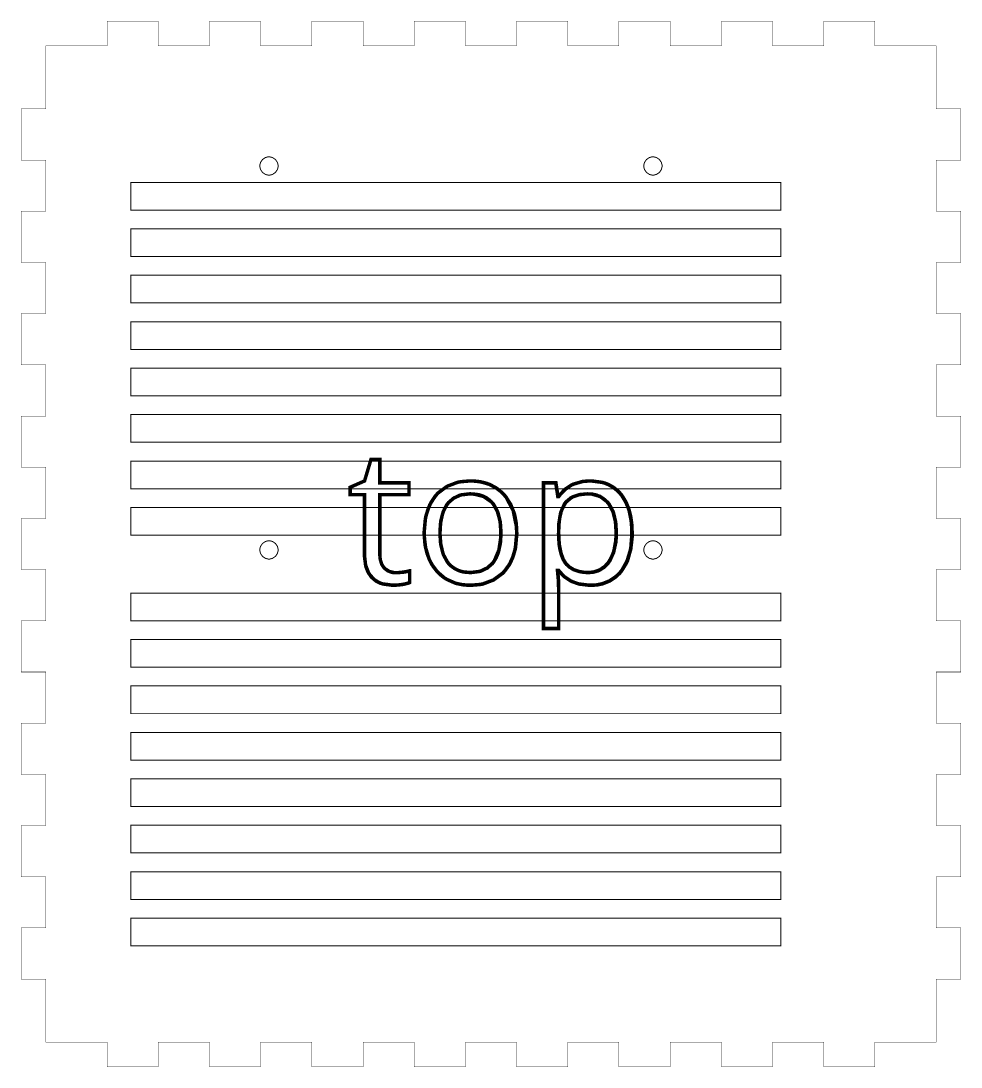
# Model space of a CAD drawing. Extents: x 0 to 31.7, y 0 to 22.6.
# Drawn here: x 21.61 to 31.73, y 0 to 11.26 of the extents above; entities that cross this region are included whole.
import ezdxf

# ---------------------------------------------------------------- set-up
doc = ezdxf.new("R2010")
doc.units = 0
doc.layers.get('0').update_dxf_attribs({"linetype": 'CONTINUOUS'})

msp = doc.modelspace()

# ---------------------------------------------------------------- linework, layer by layer
at = {"color": 1, "const_width": 0.00394}
msp.add_lwpolyline([(21.8819, 10.9932), (21.8819, 10.3161), (21.6142, 10.3161), (21.6142, 9.76486), (21.8819, 9.76486), (21.8819, 9.21371), (21.6142, 9.21371), (21.6142, 8.66249), (21.8819, 8.66249), (21.8819, 8.11133), (21.6142, 8.11133), (21.6142, 7.56017), (21.8819, 7.56017), (21.8819, 7.00896), (21.6142, 7.00896), (21.6142, 6.45779), (21.8819, 6.45779), (21.8819, 5.90663), (21.6142, 5.90663), (21.6142, 5.35542), (21.8819, 5.35542), (21.8819, 4.80425), (21.6142, 4.80425), (21.6142, 4.25304), (21.8819, 4.25304), (21.8819, 3.70188), (21.6142, 3.70188), (21.6142, 3.15072), (21.8819, 3.15072), (21.8819, 2.5995), (21.6142, 2.5995), (21.6142, 2.04833), (21.8819, 2.04833), (21.8819, 1.49718), (21.6142, 1.49718), (21.6142, 0.94596), (21.8819, 0.94596), (21.8819, 0.26883), (22.5394, 0.26883), (22.5394, 0.00109), (23.0906, 0.00109), (23.0906, 0.26883), (23.6417, 0.26883), (23.6417, 0.00109), (24.1929, 0.00109), (24.1929, 0.26883), (24.744, 0.26883), (24.744, 0.00109), (25.2953, 0.00109), (25.2953, 0.26883), (25.8465, 0.26883), (25.8465, 0.00109), (26.3976, 0.00109), (26.3976, 0.26883), (26.9489, 0.26883), (26.9489, 0.00109), (27.5, 0.00109), (27.5, 0.26883), (28.0511, 0.26883), (28.0511, 0.00109), (28.6024, 0.00109), (28.6024, 0.26883), (29.1535, 0.26883), (29.1535, 0.00109), (29.7047, 0.00109), (29.7047, 0.26883), (30.256, 0.26883), (30.256, 0.00109), (30.8071, 0.00109), (30.8071, 0.26883), (31.4646, 0.26883), (31.4646, 0.94596), (31.7322, 0.94596), (31.7322, 1.49718), (31.4646, 1.49718), (31.4646, 2.04833), (31.7322, 2.04833), (31.7322, 2.5995), (31.4646, 2.5995), (31.4646, 3.15072), (31.7322, 3.15072), (31.7322, 3.70188), (31.4646, 3.70188), (31.4646, 4.25304), (31.7322, 4.25304), (31.7322, 4.80425), (31.4646, 4.80425), (31.4646, 5.35542), (31.7322, 5.35542), (31.7322, 5.90663), (31.4646, 5.90663), (31.4646, 6.45779), (31.7322, 6.45779), (31.7322, 7.00896), (31.4646, 7.00896), (31.4646, 7.56017), (31.7322, 7.56017), (31.7322, 8.11133), (31.4646, 8.11133), (31.4646, 8.66249), (31.7322, 8.66249), (31.7322, 9.21371), (31.4646, 9.21371), (31.4646, 9.76486), (31.7322, 9.76486), (31.7322, 10.3161), (31.4646, 10.3161), (31.4646, 10.9932), (30.8071, 10.9932), (30.8071, 11.261), (30.256, 11.261), (30.256, 10.9932), (29.7047, 10.9932), (29.7047, 11.261), (29.1535, 11.261), (29.1535, 10.9932), (28.6024, 10.9932), (28.6024, 11.261), (28.0511, 11.261), (28.0511, 10.9932), (27.5, 10.9932), (27.5, 11.261), (26.9489, 11.261), (26.9489, 10.9932), (26.3976, 10.9932), (26.3976, 11.261), (25.8465, 11.261), (25.8465, 10.9932), (25.2953, 10.9932), (25.2953, 11.261), (24.744, 11.261), (24.744, 10.9932), (24.1929, 10.9932), (24.1929, 11.261), (23.6417, 11.261), (23.6417, 10.9932), (23.0906, 10.9932), (23.0906, 11.261), (22.5394, 11.261), (22.5394, 10.9932), (21.8819, 10.9932)], close=True, dxfattribs=at)
at = {"color": 0, "const_width": 0.01042}
for points in [[(24.3812, 9.70122), (24.3812, 9.69168), (24.3735, 9.66292), (24.3525, 9.63162), (24.3211, 9.61051), (24.2924, 9.60275), (24.2829, 9.60275), (24.2733, 9.60275), (24.2446, 9.61051), (24.2132, 9.63162), (24.1921, 9.66292), (24.1844, 9.69168), (24.1844, 9.70122), (24.1844, 9.71083), (24.1921, 9.73958), (24.2132, 9.77083), (24.2446, 9.79194), (24.2733, 9.79964), (24.2829, 9.79964), (24.2924, 9.79964), (24.3211, 9.79194), (24.3525, 9.77083), (24.3735, 9.73958), (24.3812, 9.71083), (24.3812, 9.70122)], [(28.5151, 9.70122), (28.5151, 9.69168), (28.5074, 9.66292), (28.4863, 9.63167), (28.455, 9.61057), (28.4262, 9.60281), (28.4167, 9.60281), (28.4071, 9.60281), (28.3783, 9.61057), (28.3471, 9.63167), (28.326, 9.66292), (28.3183, 9.69168), (28.3183, 9.70122), (28.3183, 9.71083), (28.326, 9.73958), (28.3471, 9.77083), (28.3783, 9.79194), (28.4071, 9.79964), (28.4167, 9.79964), (28.4262, 9.79964), (28.455, 9.79194), (28.4863, 9.77083), (28.5074, 9.73958), (28.5151, 9.71083), (28.5151, 9.70122)], [(22.7946, 9.52399), (29.7946, 9.52399), (29.7946, 9.22607), (22.7946, 9.22607), (22.7946, 9.52399)], [(22.7946, 9.02399), (29.7946, 9.02399), (29.7946, 8.72607), (22.7946, 8.72607), (22.7946, 9.02399)], [(22.7946, 8.52399), (29.7946, 8.52399), (29.7946, 8.22607), (22.7946, 8.22607), (22.7946, 8.52399)], [(22.7946, 8.02399), (29.7946, 8.02399), (29.7946, 7.72607), (22.7946, 7.72607), (22.7946, 8.02399)], [(22.7946, 7.52399), (29.7946, 7.52399), (29.7946, 7.22607), (22.7946, 7.22607), (22.7946, 7.52399)], [(22.7946, 7.02399), (29.7946, 7.02399), (29.7946, 6.72607), (22.7946, 6.72607), (22.7946, 7.02399)], [(22.7946, 6.52399), (29.7946, 6.52399), (29.7946, 6.22607), (22.7946, 6.22607), (22.7946, 6.52399)], [(22.7946, 6.02399), (29.7946, 6.02399), (29.7946, 5.72607), (22.7946, 5.72607), (22.7946, 6.02399)], [(24.3812, 5.56733), (24.3812, 5.55778), (24.3735, 5.52903), (24.3525, 5.49778), (24.3211, 5.47667), (24.2924, 5.46892), (24.2829, 5.46892), (24.2733, 5.46892), (24.2446, 5.47667), (24.2132, 5.49778), (24.1921, 5.52903), (24.1844, 5.55778), (24.1844, 5.56733), (24.1844, 5.57693), (24.1921, 5.60568), (24.2132, 5.63699), (24.2446, 5.6581), (24.2733, 5.66581), (24.2829, 5.66581), (24.2924, 5.66581), (24.3211, 5.6581), (24.3525, 5.63699), (24.3735, 5.60568), (24.3812, 5.57693), (24.3812, 5.56733)], [(28.5151, 5.56733), (28.5151, 5.55778), (28.5074, 5.52903), (28.4863, 5.49778), (28.455, 5.47667), (28.4262, 5.46892), (28.4167, 5.46892), (28.4071, 5.46892), (28.3783, 5.47667), (28.3471, 5.49778), (28.326, 5.52903), (28.3183, 5.55778), (28.3183, 5.56733), (28.3183, 5.57693), (28.326, 5.60568), (28.3471, 5.63699), (28.3783, 5.6581), (28.4071, 5.66581), (28.4167, 5.66581), (28.4262, 5.66581), (28.455, 5.6581), (28.4863, 5.63699), (28.5074, 5.60568), (28.5151, 5.57693), (28.5151, 5.56733)], [(22.7946, 5.10232), (29.7946, 5.10232), (29.7946, 4.80442), (22.7946, 4.80442), (22.7946, 5.10232)], [(22.7946, 4.60232), (29.7946, 4.60232), (29.7946, 4.30442), (22.7946, 4.30442), (22.7946, 4.60232)], [(22.7946, 4.10232), (29.7946, 4.10232), (29.7946, 3.80442), (22.7946, 3.80442), (22.7946, 4.10232)], [(22.7946, 3.60232), (29.7946, 3.60232), (29.7946, 3.30442), (22.7946, 3.30442), (22.7946, 3.60232)], [(22.7946, 3.10232), (29.7946, 3.10232), (29.7946, 2.80442), (22.7946, 2.80442), (22.7946, 3.10232)], [(22.7946, 2.60232), (29.7946, 2.60232), (29.7946, 2.30442), (22.7946, 2.30442), (22.7946, 2.60232)], [(22.7946, 2.10232), (29.7946, 2.10232), (29.7946, 1.80442), (22.7946, 1.80442), (22.7946, 2.10232)], [(22.7946, 1.60232), (29.7946, 1.60232), (29.7946, 1.30442), (22.7946, 1.30442), (22.7946, 1.60232)]]:
    msp.add_lwpolyline(points, close=True, dxfattribs=at)
at = {"color": 9, "const_width": 0.0372}
for points in [[(25.7985, 5.34169), (25.7985, 5.21604), (25.7969, 5.21533), (25.7808, 5.20899), (25.7793, 5.20844), (25.7753, 5.20714), (25.7257, 5.19575), (25.7197, 5.19476), (25.7117, 5.19347), (25.6385, 5.18658), (25.6319, 5.18647), (25.6314, 5.18647), (25.6275, 5.18642), (25.6262, 5.18642), (25.6156, 5.18625), (25.5101, 5.20042), (25.5, 5.2034), (25.4836, 5.2085), (25.4368, 5.23161), (25.3867, 5.27333), (25.3492, 5.3285), (25.3289, 5.37961), (25.3247, 5.39719), (25.3224, 5.40712), (25.3117, 5.50765), (25.3118, 5.51774), (25.3118, 6.16265), (25.1565, 6.16265), (25.1565, 6.24175), (25.3118, 6.31), (25.381, 6.54144), (25.476, 6.54144), (25.476, 6.29021), (25.7906, 6.29021), (25.7906, 6.16265), (25.476, 6.16265), (25.476, 5.52468), (25.476, 5.51986), (25.4799, 5.4714), (25.4807, 5.46658), (25.4817, 5.46132), (25.4968, 5.41374), (25.4989, 5.4095), (25.5004, 5.40636), (25.5201, 5.37701), (25.5225, 5.37429), (25.5285, 5.36751), (25.5649, 5.34099), (25.6071, 5.32563), (25.6163, 5.32438), (25.619, 5.324), (25.6472, 5.32194), (25.65, 5.32194), (25.6567, 5.32194), (25.7225, 5.32661), (25.729, 5.32753), (25.7294, 5.32764), (25.7337, 5.32829), (25.7342, 5.32835), (25.7361, 5.32867), (25.7558, 5.33208), (25.7578, 5.33242), (25.7615, 5.33311), (25.7936, 5.34033), (25.7962, 5.34104), (25.7964, 5.3411), (25.7982, 5.34164), (25.7985, 5.34169)], [(25.7978, 5.34244), (25.7978, 5.21701), (25.7933, 5.2149), (25.7647, 5.20529), (25.7279, 5.19715), (25.7193, 5.19575), (25.7154, 5.19515), (25.6767, 5.19011), (25.6729, 5.18972), (25.6692, 5.1894), (25.6347, 5.18744), (25.6314, 5.18739), (25.63, 5.18739), (25.6268, 5.18733), (25.6258, 5.18733), (25.6151, 5.18718), (25.5099, 5.20139), (25.4996, 5.20437), (25.4779, 5.21104), (25.4174, 5.24576), (25.3586, 5.3119), (25.3233, 5.40278), (25.3117, 5.48953), (25.3117, 5.51839), (25.3117, 6.16265), (25.1565, 6.16265), (25.1565, 6.24164), (25.3117, 6.30985), (25.3808, 6.54107), (25.4757, 6.54107), (25.4757, 6.2901), (25.7899, 6.2901), (25.7899, 6.16265), (25.4757, 6.16265), (25.4757, 5.52528), (25.4756, 5.52046), (25.4796, 5.47211), (25.4804, 5.46729), (25.4814, 5.46203), (25.4965, 5.4145), (25.4986, 5.41026), (25.5001, 5.40712), (25.5197, 5.37776), (25.5221, 5.37511), (25.5297, 5.36643), (25.5771, 5.33589), (25.6314, 5.32275), (25.6496, 5.32275), (25.6706, 5.32275), (25.7268, 5.32813), (25.7336, 5.32915), (25.7356, 5.32949), (25.7553, 5.3329), (25.7572, 5.33322), (25.761, 5.33393), (25.7929, 5.34115), (25.7956, 5.34185), (25.7957, 5.3419), (25.7975, 5.34244), (25.7978, 5.34244)], [(26.9339, 5.58475), (26.9364, 5.59836), (26.9489, 5.73579), (26.9489, 5.74962), (26.9489, 5.75613), (26.9486, 5.77344), (26.9486, 5.77561), (26.9475, 5.81554), (26.9119, 5.99115), (26.8361, 6.13476), (26.815, 6.15864), (26.8051, 6.16997), (26.7724, 6.20111), (26.7243, 6.23703), (26.6719, 6.2659), (26.63, 6.28293), (26.6157, 6.28722), (26.6025, 6.29113), (26.5356, 6.30458), (26.4675, 6.31), (26.4539, 6.30985), (26.4443, 6.3099), (26.3489, 6.30171), (26.3394, 6.30003), (26.315, 6.29611), (26.2011, 6.25271), (26.1029, 6.1805), (26.0862, 6.16211), (26.0717, 6.14578), (26.0129, 6.05117), (25.9737, 5.93924), (25.9688, 5.91428), (25.9662, 5.90072), (25.9538, 5.76346), (25.9539, 5.74962), (25.9539, 5.7385), (25.9624, 5.62771), (25.9642, 5.61669), (25.9664, 5.60238), (25.9837, 5.53212), (26.0089, 5.46431), (26.0151, 5.45117), (26.0161, 5.44922), (26.026, 5.42974), (26.0271, 5.42779), (26.0364, 5.41004), (26.0964, 5.33068), (26.1719, 5.266), (26.189, 5.25553), (26.1972, 5.2506), (26.2847, 5.21169), (26.2939, 5.20893), (26.3063, 5.20529), (26.3696, 5.19249), (26.434, 5.18728), (26.4469, 5.18733), (26.4562, 5.18733), (26.5489, 5.1951), (26.5582, 5.19667), (26.5829, 5.20057), (26.6988, 5.24419), (26.7988, 5.31739), (26.8156, 5.33604), (26.8207, 5.34185), (26.8661, 5.40424), (26.87, 5.41092), (26.8774, 5.42361), (26.9082, 5.4924), (26.9306, 5.56847), (26.9339, 5.58475)], [(26.9357, 5.58421), (26.9382, 5.59782), (26.9507, 5.73535), (26.9507, 5.74918), (26.9507, 5.75575), (26.9504, 5.77311), (26.9504, 5.77528), (26.9499, 5.79036), (26.9436, 5.86214), (26.9317, 5.92942), (26.9283, 5.94217), (26.9236, 5.96224), (26.8856, 6.05718), (26.8301, 6.14318), (26.8167, 6.15869), (26.8004, 6.17703), (26.7438, 6.22493), (26.6592, 6.27225), (26.5631, 6.30062), (26.4821, 6.31006), (26.4551, 6.31006), (26.4456, 6.31011), (26.35, 6.30186), (26.3406, 6.30018), (26.3161, 6.29628), (26.2021, 6.25282), (26.1037, 6.18056), (26.0872, 6.16217), (26.0819, 6.15625), (26.0354, 6.09179), (26.0315, 6.08485), (26.0243, 6.07243), (25.9946, 6.00478), (25.9728, 5.93007), (25.9697, 5.91407), (25.9671, 5.9005), (25.9546, 5.76303), (25.9547, 5.74918), (25.9547, 5.70915), (25.97, 5.58897), (26.0057, 5.47179), (26.016, 5.45053), (26.0235, 5.43506), (26.0499, 5.39046), (26.0901, 5.33778), (26.1369, 5.29254), (26.1761, 5.26313), (26.1901, 5.25467), (26.1983, 5.24972), (26.2858, 5.21078), (26.295, 5.20801), (26.3075, 5.20437), (26.3708, 5.19157), (26.4353, 5.18636), (26.4482, 5.18642), (26.4576, 5.18642), (26.5504, 5.19412), (26.5596, 5.19569), (26.5844, 5.1996), (26.7004, 5.24333), (26.8004, 5.31662), (26.8172, 5.33529), (26.8224, 5.3411), (26.8678, 5.40354), (26.8718, 5.41021), (26.8792, 5.4229), (26.91, 5.49175), (26.9324, 5.56793), (26.9357, 5.58421)], [(27.4006, 5.34646), (27.3886, 5.34646), (27.3897, 5.33697), (27.3983, 5.24132), (27.3987, 5.23172), (27.399, 5.22629), (27.4004, 5.17204), (27.4006, 5.16661), (27.4006, 4.72097), (27.2364, 4.72097), (27.2364, 6.2901), (27.3699, 6.2901), (27.3926, 6.14182), (27.4006, 6.14182), (27.4051, 6.14844), (27.4583, 6.20893), (27.4643, 6.21436), (27.4706, 6.22006), (27.54, 6.26671), (27.5476, 6.27029), (27.5569, 6.27463), (27.6553, 6.30339), (27.6654, 6.30474), (27.6717, 6.30561), (27.734, 6.3099), (27.7403, 6.30985), (27.7524, 6.31), (27.8708, 6.29417), (27.8824, 6.29085), (27.8964, 6.28689), (27.9372, 6.27046), (27.9878, 6.24186), (28.0333, 6.20574), (28.0639, 6.17415), (28.0729, 6.16265), (28.0824, 6.15044), (28.1226, 6.08458), (28.1525, 6.01346), (28.1569, 5.99854), (28.1624, 5.98058), (28.1817, 5.88243), (28.19, 5.78282), (28.19, 5.74962), (28.19, 5.73611), (28.1793, 5.60118), (28.1772, 5.58778), (28.1728, 5.56222), (28.1375, 5.44797), (28.0842, 5.35167), (28.0708, 5.33507), (28.0583, 5.31944), (28.0144, 5.27772), (27.9481, 5.23361), (27.8742, 5.204), (27.8149, 5.19135), (27.7949, 5.18994), (27.7904, 5.18951), (27.7528, 5.18733), (27.7403, 5.18733), (27.7297, 5.18728), (27.6256, 5.20003), (27.6153, 5.20258), (27.6094, 5.2041), (27.5526, 5.22396), (27.5472, 5.2264), (27.5326, 5.23292), (27.4668, 5.27593), (27.4104, 5.33296), (27.4006, 5.34646)], [(27.4028, 5.34565), (27.3908, 5.34565), (27.3928, 5.32986), (27.4028, 5.20671), (27.4028, 5.16564), (27.4028, 4.71957), (27.2386, 4.71957), (27.2386, 6.29025), (27.3721, 6.29025), (27.3949, 6.14187), (27.4028, 6.14187), (27.4132, 6.15674), (27.4713, 6.21853), (27.5361, 6.26389), (27.5501, 6.27046), (27.5594, 6.27479), (27.6578, 6.30354), (27.6679, 6.3049), (27.6742, 6.30578), (27.7367, 6.31011), (27.7431, 6.31006), (27.755, 6.31017), (27.8736, 6.29432), (27.8851, 6.29101), (27.8992, 6.28706), (27.94, 6.27056), (27.9906, 6.24197), (28.0363, 6.20578), (28.0668, 6.17415), (28.0758, 6.16265), (28.0853, 6.15044), (28.1256, 6.08453), (28.1556, 6.01329), (28.16, 5.99837), (28.1635, 5.9866), (28.1781, 5.92404), (28.1878, 5.85667), (28.189, 5.84244), (28.1897, 5.83469), (28.1931, 5.757), (28.1931, 5.74918), (28.1931, 5.70583), (28.1782, 5.57563), (28.1436, 5.45318), (28.1338, 5.43164), (28.1297, 5.42296), (28.0799, 5.34179), (28.0739, 5.33431), (28.0613, 5.31868), (28.0174, 5.27692), (27.9508, 5.23275), (27.8769, 5.20307), (27.8175, 5.19043), (27.7976, 5.18901), (27.7931, 5.18858), (27.7475, 5.18642), (27.7431, 5.18642), (27.7324, 5.18636), (27.6281, 5.19911), (27.6178, 5.20167), (27.6119, 5.20318), (27.555, 5.22304), (27.5496, 5.22547), (27.5349, 5.2321), (27.4682, 5.27582), (27.4121, 5.33257), (27.4028, 5.34565)], [(26.1238, 5.74962), (26.1238, 5.73969), (26.1303, 5.64079), (26.1317, 5.63092), (26.1332, 5.62088), (26.1557, 5.53), (26.1588, 5.52186), (26.1617, 5.51394), (26.2018, 5.44015), (26.2068, 5.43338), (26.2147, 5.42307), (26.2424, 5.39513), (26.2842, 5.36464), (26.3311, 5.34278), (26.369, 5.33214), (26.3819, 5.33024), (26.3876, 5.32932), (26.4451, 5.32471), (26.4508, 5.32471), (26.4593, 5.32465), (26.5432, 5.33507), (26.5514, 5.33718), (26.5657, 5.34093), (26.6314, 5.37299), (26.6864, 5.42111), (26.6954, 5.43289), (26.7093, 5.45096), (26.7581, 5.56619), (26.7789, 5.70378), (26.7789, 5.74962), (26.779, 5.75939), (26.7725, 5.85656), (26.7711, 5.86621), (26.7682, 5.88667), (26.7433, 5.97678), (26.7051, 6.05089), (26.6954, 6.06332), (26.6815, 6.08122), (26.5921, 6.14372), (26.4847, 6.17051), (26.4489, 6.17051), (26.4407, 6.17063), (26.3596, 6.16114), (26.3517, 6.15913), (26.3372, 6.15565), (26.2707, 6.12446), (26.215, 6.07661), (26.2058, 6.06478), (26.196, 6.05214), (26.1574, 5.97526), (26.1329, 5.88049), (26.1303, 5.85883), (26.1292, 5.84978), (26.1238, 5.75874), (26.1238, 5.74962)], [(26.1247, 5.74918), (26.1247, 5.73926), (26.1312, 5.64031), (26.1326, 5.63043), (26.1342, 5.62039), (26.1567, 5.5294), (26.1597, 5.52126), (26.1626, 5.51335), (26.2028, 5.43946), (26.2079, 5.43267), (26.2158, 5.42236), (26.2435, 5.39437), (26.2854, 5.36393), (26.3324, 5.34201), (26.3703, 5.33138), (26.3832, 5.32949), (26.3889, 5.32856), (26.4464, 5.32389), (26.4522, 5.32389), (26.4607, 5.32383), (26.5446, 5.33431), (26.5528, 5.33643), (26.5672, 5.34017), (26.6329, 5.37224), (26.6881, 5.42042), (26.6969, 5.43218), (26.7031, 5.44026), (26.729, 5.48329), (26.7489, 5.52946), (26.7519, 5.53907), (26.7546, 5.54731), (26.7739, 5.63878), (26.775, 5.64882), (26.776, 5.65717), (26.7806, 5.74083), (26.7806, 5.74918), (26.7807, 5.75896), (26.7742, 5.85628), (26.7728, 5.86594), (26.7714, 5.87587), (26.7492, 5.9655), (26.7462, 5.97347), (26.7432, 5.98156), (26.7022, 6.05643), (26.6969, 6.06321), (26.6893, 6.07308), (26.6626, 6.09978), (26.6224, 6.12907), (26.5775, 6.15056), (26.5414, 6.16135), (26.529, 6.16342), (26.5226, 6.16465), (26.4568, 6.17057), (26.4503, 6.17051), (26.4421, 6.17063), (26.3608, 6.16118), (26.3529, 6.15918), (26.3385, 6.15571), (26.2718, 6.12446), (26.216, 6.07656), (26.2069, 6.06472), (26.2011, 6.05707), (26.1761, 6.016), (26.1569, 5.97194), (26.1542, 5.96272), (26.1515, 5.95492), (26.1325, 5.86811), (26.1312, 5.85856), (26.1301, 5.8495), (26.1247, 5.75836), (26.1247, 5.74918)], [(27.4006, 5.78614), (27.4006, 5.74962), (27.4004, 5.74029), (27.4049, 5.64686), (27.4058, 5.63753), (27.4075, 5.62082), (27.4158, 5.57081), (27.431, 5.51275), (27.4511, 5.46354), (27.4693, 5.43246), (27.4765, 5.42301), (27.4849, 5.41222), (27.5153, 5.3839), (27.5632, 5.35465), (27.6204, 5.33529), (27.6701, 5.32682), (27.6868, 5.32574), (27.6896, 5.32557), (27.7128, 5.32471), (27.7206, 5.32471), (27.7371, 5.32471), (27.7869, 5.33182), (27.8457, 5.35314), (27.8968, 5.38861), (27.9311, 5.42486), (27.9404, 5.43832), (27.9465, 5.44721), (27.9724, 5.49408), (27.9919, 5.54389), (27.9949, 5.55419), (27.9975, 5.5631), (28.0154, 5.66054), (28.0164, 5.67117), (28.0171, 5.6779), (28.02, 5.7449), (28.02, 5.75157), (28.02, 5.76139), (28.0136, 5.85921), (28.0122, 5.86893), (28.0108, 5.87885), (27.9887, 5.96875), (27.9857, 5.97678), (27.9829, 5.98443), (27.9451, 6.05578), (27.9404, 6.06233), (27.9325, 6.07362), (27.9035, 6.10389), (27.8589, 6.13607), (27.8083, 6.15799), (27.7675, 6.16749), (27.7538, 6.16862), (27.7507, 6.16894), (27.7251, 6.17051), (27.7167, 6.17051), (27.7092, 6.17057), (27.6357, 6.16417), (27.6283, 6.16282), (27.6201, 6.16129), (27.5476, 6.13612), (27.5414, 6.13265), (27.5351, 6.12929), (27.481, 6.08415), (27.4765, 6.07861), (27.465, 6.06429), (27.4229, 5.96881), (27.4021, 5.84153), (27.4011, 5.81131), (27.401, 5.80925), (27.4006, 5.78825), (27.4006, 5.78614)], [(27.4028, 5.78581), (27.4028, 5.74918), (27.4026, 5.73986), (27.4071, 5.64632), (27.4081, 5.63699), (27.41, 5.61817), (27.4264, 5.53489), (27.4514, 5.46636), (27.4576, 5.45486), (27.4592, 5.45204), (27.4769, 5.42492), (27.4789, 5.42231), (27.4872, 5.41151), (27.5176, 5.38319), (27.5657, 5.35389), (27.6228, 5.33453), (27.6726, 5.32607), (27.6893, 5.32497), (27.6922, 5.32482), (27.7154, 5.32389), (27.7232, 5.32389), (27.7324, 5.32379), (27.7779, 5.32861), (27.8222, 5.34065), (27.8307, 5.34407), (27.8418, 5.34874), (27.8921, 5.38135), (27.9356, 5.42665), (27.9432, 5.43761), (27.9538, 5.45258), (27.9936, 5.54081), (28.0171, 5.64681), (28.0193, 5.67068), (28.02, 5.6774), (28.0229, 5.74447), (28.0229, 5.75119), (28.0229, 5.76101), (28.0164, 5.859), (28.0151, 5.86871), (28.0136, 5.87864), (27.9915, 5.96858), (27.9886, 5.97661), (27.9858, 5.98426), (27.9479, 6.05567), (27.9432, 6.06222), (27.93, 6.08029), (27.8475, 6.1435), (27.7512, 6.17051), (27.7193, 6.17051), (27.695, 6.17051), (27.6221, 6.16108), (27.5553, 6.139), (27.5439, 6.13265), (27.5376, 6.12929), (27.4833, 6.0841), (27.4789, 6.07856), (27.4742, 6.07254), (27.4375, 6.00569), (27.4349, 5.99843), (27.4303, 5.98583), (27.4131, 5.91379), (27.4039, 5.82964), (27.4033, 5.81099), (27.4032, 5.80892), (27.4028, 5.78792), (27.4028, 5.78581)]]:
    msp.add_lwpolyline(points, close=True, dxfattribs=at)
at = {"color": 9}
for points in [[(25.7985, 5.34169), (25.7985, 5.21604), (25.7969, 5.21533), (25.7808, 5.20899), (25.7793, 5.20844), (25.7753, 5.20714), (25.7257, 5.19575), (25.7197, 5.19476), (25.7117, 5.19347), (25.6385, 5.18658), (25.6319, 5.18647), (25.6314, 5.18647), (25.6275, 5.18642), (25.6262, 5.18642), (25.6156, 5.18625), (25.5101, 5.20042), (25.5, 5.2034), (25.4836, 5.2085), (25.4368, 5.23161), (25.3867, 5.27333), (25.3492, 5.3285), (25.3289, 5.37961), (25.3247, 5.39719), (25.3224, 5.40712), (25.3117, 5.50765), (25.3118, 5.51774), (25.3118, 6.16265), (25.1565, 6.16265), (25.1565, 6.24175), (25.3118, 6.31), (25.381, 6.54144), (25.476, 6.54144), (25.476, 6.29021), (25.7906, 6.29021), (25.7906, 6.16265), (25.476, 6.16265), (25.476, 5.52468), (25.476, 5.51986), (25.4799, 5.4714), (25.4807, 5.46658), (25.4817, 5.46132), (25.4968, 5.41374), (25.4989, 5.4095), (25.5004, 5.40636), (25.5201, 5.37701), (25.5225, 5.37429), (25.5285, 5.36751), (25.5649, 5.34099), (25.6071, 5.32563), (25.6163, 5.32438), (25.619, 5.324), (25.6472, 5.32194), (25.65, 5.32194), (25.6567, 5.32194), (25.7225, 5.32661), (25.729, 5.32753), (25.7294, 5.32764), (25.7337, 5.32829), (25.7342, 5.32835), (25.7361, 5.32867), (25.7558, 5.33208), (25.7578, 5.33242), (25.7615, 5.33311), (25.7936, 5.34033), (25.7962, 5.34104), (25.7964, 5.3411), (25.7982, 5.34164), (25.7985, 5.34169)], [(25.7978, 5.34244), (25.7978, 5.21701), (25.7933, 5.2149), (25.7647, 5.20529), (25.7279, 5.19715), (25.7193, 5.19575), (25.7154, 5.19515), (25.6767, 5.19011), (25.6729, 5.18972), (25.6692, 5.1894), (25.6347, 5.18744), (25.6314, 5.18739), (25.63, 5.18739), (25.6268, 5.18733), (25.6258, 5.18733), (25.6151, 5.18718), (25.5099, 5.20139), (25.4996, 5.20437), (25.4779, 5.21104), (25.4174, 5.24576), (25.3586, 5.3119), (25.3233, 5.40278), (25.3117, 5.48953), (25.3117, 5.51839), (25.3117, 6.16265), (25.1565, 6.16265), (25.1565, 6.24164), (25.3117, 6.30985), (25.3808, 6.54107), (25.4757, 6.54107), (25.4757, 6.2901), (25.7899, 6.2901), (25.7899, 6.16265), (25.4757, 6.16265), (25.4757, 5.52528), (25.4756, 5.52046), (25.4796, 5.47211), (25.4804, 5.46729), (25.4814, 5.46203), (25.4965, 5.4145), (25.4986, 5.41026), (25.5001, 5.40712), (25.5197, 5.37776), (25.5221, 5.37511), (25.5297, 5.36643), (25.5771, 5.33589), (25.6314, 5.32275), (25.6496, 5.32275), (25.6706, 5.32275), (25.7268, 5.32813), (25.7336, 5.32915), (25.7356, 5.32949), (25.7553, 5.3329), (25.7572, 5.33322), (25.761, 5.33393), (25.7929, 5.34115), (25.7956, 5.34185), (25.7957, 5.3419), (25.7975, 5.34244), (25.7978, 5.34244)], [(26.9339, 5.58475), (26.9364, 5.59836), (26.9489, 5.73579), (26.9489, 5.74962), (26.9489, 5.75613), (26.9486, 5.77344), (26.9486, 5.77561), (26.9475, 5.81554), (26.9119, 5.99115), (26.8361, 6.13476), (26.815, 6.15864), (26.8051, 6.16997), (26.7724, 6.20111), (26.7243, 6.23703), (26.6719, 6.2659), (26.63, 6.28293), (26.6157, 6.28722), (26.6025, 6.29113), (26.5356, 6.30458), (26.4675, 6.31), (26.4539, 6.30985), (26.4443, 6.3099), (26.3489, 6.30171), (26.3394, 6.30003), (26.315, 6.29611), (26.2011, 6.25271), (26.1029, 6.1805), (26.0862, 6.16211), (26.0717, 6.14578), (26.0129, 6.05117), (25.9737, 5.93924), (25.9688, 5.91428), (25.9662, 5.90072), (25.9538, 5.76346), (25.9539, 5.74962), (25.9539, 5.7385), (25.9624, 5.62771), (25.9642, 5.61669), (25.9664, 5.60238), (25.9837, 5.53212), (26.0089, 5.46431), (26.0151, 5.45117), (26.0161, 5.44922), (26.026, 5.42974), (26.0271, 5.42779), (26.0364, 5.41004), (26.0964, 5.33068), (26.1719, 5.266), (26.189, 5.25553), (26.1972, 5.2506), (26.2847, 5.21169), (26.2939, 5.20893), (26.3063, 5.20529), (26.3696, 5.19249), (26.434, 5.18728), (26.4469, 5.18733), (26.4562, 5.18733), (26.5489, 5.1951), (26.5582, 5.19667), (26.5829, 5.20057), (26.6988, 5.24419), (26.7988, 5.31739), (26.8156, 5.33604), (26.8207, 5.34185), (26.8661, 5.40424), (26.87, 5.41092), (26.8774, 5.42361), (26.9082, 5.4924), (26.9306, 5.56847), (26.9339, 5.58475)], [(26.9357, 5.58421), (26.9382, 5.59782), (26.9507, 5.73535), (26.9507, 5.74918), (26.9507, 5.75575), (26.9504, 5.77311), (26.9504, 5.77528), (26.9499, 5.79036), (26.9436, 5.86214), (26.9317, 5.92942), (26.9283, 5.94217), (26.9236, 5.96224), (26.8856, 6.05718), (26.8301, 6.14318), (26.8167, 6.15869), (26.8004, 6.17703), (26.7438, 6.22493), (26.6592, 6.27225), (26.5631, 6.30062), (26.4821, 6.31006), (26.4551, 6.31006), (26.4456, 6.31011), (26.35, 6.30186), (26.3406, 6.30018), (26.3161, 6.29628), (26.2021, 6.25282), (26.1037, 6.18056), (26.0872, 6.16217), (26.0819, 6.15625), (26.0354, 6.09179), (26.0315, 6.08485), (26.0243, 6.07243), (25.9946, 6.00478), (25.9728, 5.93007), (25.9697, 5.91407), (25.9671, 5.9005), (25.9546, 5.76303), (25.9547, 5.74918), (25.9547, 5.70915), (25.97, 5.58897), (26.0057, 5.47179), (26.016, 5.45053), (26.0235, 5.43506), (26.0499, 5.39046), (26.0901, 5.33778), (26.1369, 5.29254), (26.1761, 5.26313), (26.1901, 5.25467), (26.1983, 5.24972), (26.2858, 5.21078), (26.295, 5.20801), (26.3075, 5.20437), (26.3708, 5.19157), (26.4353, 5.18636), (26.4482, 5.18642), (26.4576, 5.18642), (26.5504, 5.19412), (26.5596, 5.19569), (26.5844, 5.1996), (26.7004, 5.24333), (26.8004, 5.31662), (26.8172, 5.33529), (26.8224, 5.3411), (26.8678, 5.40354), (26.8718, 5.41021), (26.8792, 5.4229), (26.91, 5.49175), (26.9324, 5.56793), (26.9357, 5.58421)], [(27.4006, 5.34646), (27.3886, 5.34646), (27.3897, 5.33697), (27.3983, 5.24132), (27.3987, 5.23172), (27.399, 5.22629), (27.4004, 5.17204), (27.4006, 5.16661), (27.4006, 4.72097), (27.2364, 4.72097), (27.2364, 6.2901), (27.3699, 6.2901), (27.3926, 6.14182), (27.4006, 6.14182), (27.4051, 6.14844), (27.4583, 6.20893), (27.4643, 6.21436), (27.4706, 6.22006), (27.54, 6.26671), (27.5476, 6.27029), (27.5569, 6.27463), (27.6553, 6.30339), (27.6654, 6.30474), (27.6717, 6.30561), (27.734, 6.3099), (27.7403, 6.30985), (27.7524, 6.31), (27.8708, 6.29417), (27.8824, 6.29085), (27.8964, 6.28689), (27.9372, 6.27046), (27.9878, 6.24186), (28.0333, 6.20574), (28.0639, 6.17415), (28.0729, 6.16265), (28.0824, 6.15044), (28.1226, 6.08458), (28.1525, 6.01346), (28.1569, 5.99854), (28.1624, 5.98058), (28.1817, 5.88243), (28.19, 5.78282), (28.19, 5.74962), (28.19, 5.73611), (28.1793, 5.60118), (28.1772, 5.58778), (28.1728, 5.56222), (28.1375, 5.44797), (28.0842, 5.35167), (28.0708, 5.33507), (28.0583, 5.31944), (28.0144, 5.27772), (27.9481, 5.23361), (27.8742, 5.204), (27.8149, 5.19135), (27.7949, 5.18994), (27.7904, 5.18951), (27.7528, 5.18733), (27.7403, 5.18733), (27.7297, 5.18728), (27.6256, 5.20003), (27.6153, 5.20258), (27.6094, 5.2041), (27.5526, 5.22396), (27.5472, 5.2264), (27.5326, 5.23292), (27.4668, 5.27593), (27.4104, 5.33296), (27.4006, 5.34646)], [(27.4028, 5.34565), (27.3908, 5.34565), (27.3928, 5.32986), (27.4028, 5.20671), (27.4028, 5.16564), (27.4028, 4.71957), (27.2386, 4.71957), (27.2386, 6.29025), (27.3721, 6.29025), (27.3949, 6.14187), (27.4028, 6.14187), (27.4132, 6.15674), (27.4713, 6.21853), (27.5361, 6.26389), (27.5501, 6.27046), (27.5594, 6.27479), (27.6578, 6.30354), (27.6679, 6.3049), (27.6742, 6.30578), (27.7367, 6.31011), (27.7431, 6.31006), (27.755, 6.31017), (27.8736, 6.29432), (27.8851, 6.29101), (27.8992, 6.28706), (27.94, 6.27056), (27.9906, 6.24197), (28.0363, 6.20578), (28.0668, 6.17415), (28.0758, 6.16265), (28.0853, 6.15044), (28.1256, 6.08453), (28.1556, 6.01329), (28.16, 5.99837), (28.1635, 5.9866), (28.1781, 5.92404), (28.1878, 5.85667), (28.189, 5.84244), (28.1897, 5.83469), (28.1931, 5.757), (28.1931, 5.74918), (28.1931, 5.70583), (28.1782, 5.57563), (28.1436, 5.45318), (28.1338, 5.43164), (28.1297, 5.42296), (28.0799, 5.34179), (28.0739, 5.33431), (28.0613, 5.31868), (28.0174, 5.27692), (27.9508, 5.23275), (27.8769, 5.20307), (27.8175, 5.19043), (27.7976, 5.18901), (27.7931, 5.18858), (27.7475, 5.18642), (27.7431, 5.18642), (27.7324, 5.18636), (27.6281, 5.19911), (27.6178, 5.20167), (27.6119, 5.20318), (27.555, 5.22304), (27.5496, 5.22547), (27.5349, 5.2321), (27.4682, 5.27582), (27.4121, 5.33257), (27.4028, 5.34565)], [(26.1238, 5.74962), (26.1238, 5.73969), (26.1303, 5.64079), (26.1317, 5.63092), (26.1332, 5.62088), (26.1557, 5.53), (26.1588, 5.52186), (26.1617, 5.51394), (26.2018, 5.44015), (26.2068, 5.43338), (26.2147, 5.42307), (26.2424, 5.39513), (26.2842, 5.36464), (26.3311, 5.34278), (26.369, 5.33214), (26.3819, 5.33024), (26.3876, 5.32932), (26.4451, 5.32471), (26.4508, 5.32471), (26.4593, 5.32465), (26.5432, 5.33507), (26.5514, 5.33718), (26.5657, 5.34093), (26.6314, 5.37299), (26.6864, 5.42111), (26.6954, 5.43289), (26.7093, 5.45096), (26.7581, 5.56619), (26.7789, 5.70378), (26.7789, 5.74962), (26.779, 5.75939), (26.7725, 5.85656), (26.7711, 5.86621), (26.7682, 5.88667), (26.7433, 5.97678), (26.7051, 6.05089), (26.6954, 6.06332), (26.6815, 6.08122), (26.5921, 6.14372), (26.4847, 6.17051), (26.4489, 6.17051), (26.4407, 6.17063), (26.3596, 6.16114), (26.3517, 6.15913), (26.3372, 6.15565), (26.2707, 6.12446), (26.215, 6.07661), (26.2058, 6.06478), (26.196, 6.05214), (26.1574, 5.97526), (26.1329, 5.88049), (26.1303, 5.85883), (26.1292, 5.84978), (26.1238, 5.75874), (26.1238, 5.74962)], [(26.1247, 5.74918), (26.1247, 5.73926), (26.1312, 5.64031), (26.1326, 5.63043), (26.1342, 5.62039), (26.1567, 5.5294), (26.1597, 5.52126), (26.1626, 5.51335), (26.2028, 5.43946), (26.2079, 5.43267), (26.2158, 5.42236), (26.2435, 5.39437), (26.2854, 5.36393), (26.3324, 5.34201), (26.3703, 5.33138), (26.3832, 5.32949), (26.3889, 5.32856), (26.4464, 5.32389), (26.4522, 5.32389), (26.4607, 5.32383), (26.5446, 5.33431), (26.5528, 5.33643), (26.5672, 5.34017), (26.6329, 5.37224), (26.6881, 5.42042), (26.6969, 5.43218), (26.7031, 5.44026), (26.729, 5.48329), (26.7489, 5.52946), (26.7519, 5.53907), (26.7546, 5.54731), (26.7739, 5.63878), (26.775, 5.64882), (26.776, 5.65717), (26.7806, 5.74083), (26.7806, 5.74918), (26.7807, 5.75896), (26.7742, 5.85628), (26.7728, 5.86594), (26.7714, 5.87587), (26.7492, 5.9655), (26.7462, 5.97347), (26.7432, 5.98156), (26.7022, 6.05643), (26.6969, 6.06321), (26.6893, 6.07308), (26.6626, 6.09978), (26.6224, 6.12907), (26.5775, 6.15056), (26.5414, 6.16135), (26.529, 6.16342), (26.5226, 6.16465), (26.4568, 6.17057), (26.4503, 6.17051), (26.4421, 6.17063), (26.3608, 6.16118), (26.3529, 6.15918), (26.3385, 6.15571), (26.2718, 6.12446), (26.216, 6.07656), (26.2069, 6.06472), (26.2011, 6.05707), (26.1761, 6.016), (26.1569, 5.97194), (26.1542, 5.96272), (26.1515, 5.95492), (26.1325, 5.86811), (26.1312, 5.85856), (26.1301, 5.8495), (26.1247, 5.75836), (26.1247, 5.74918)], [(27.4006, 5.78614), (27.4006, 5.74962), (27.4004, 5.74029), (27.4049, 5.64686), (27.4058, 5.63753), (27.4075, 5.62082), (27.4158, 5.57081), (27.431, 5.51275), (27.4511, 5.46354), (27.4693, 5.43246), (27.4765, 5.42301), (27.4849, 5.41222), (27.5153, 5.3839), (27.5632, 5.35465), (27.6204, 5.33529), (27.6701, 5.32682), (27.6868, 5.32574), (27.6896, 5.32557), (27.7128, 5.32471), (27.7206, 5.32471), (27.7371, 5.32471), (27.7869, 5.33182), (27.8457, 5.35314), (27.8968, 5.38861), (27.9311, 5.42486), (27.9404, 5.43832), (27.9465, 5.44721), (27.9724, 5.49408), (27.9919, 5.54389), (27.9949, 5.55419), (27.9975, 5.5631), (28.0154, 5.66054), (28.0164, 5.67117), (28.0171, 5.6779), (28.02, 5.7449), (28.02, 5.75157), (28.02, 5.76139), (28.0136, 5.85921), (28.0122, 5.86893), (28.0108, 5.87885), (27.9887, 5.96875), (27.9857, 5.97678), (27.9829, 5.98443), (27.9451, 6.05578), (27.9404, 6.06233), (27.9325, 6.07362), (27.9035, 6.10389), (27.8589, 6.13607), (27.8083, 6.15799), (27.7675, 6.16749), (27.7538, 6.16862), (27.7507, 6.16894), (27.7251, 6.17051), (27.7167, 6.17051), (27.7092, 6.17057), (27.6357, 6.16417), (27.6283, 6.16282), (27.6201, 6.16129), (27.5476, 6.13612), (27.5414, 6.13265), (27.5351, 6.12929), (27.481, 6.08415), (27.4765, 6.07861), (27.465, 6.06429), (27.4229, 5.96881), (27.4021, 5.84153), (27.4011, 5.81131), (27.401, 5.80925), (27.4006, 5.78825), (27.4006, 5.78614)], [(27.4028, 5.78581), (27.4028, 5.74918), (27.4026, 5.73986), (27.4071, 5.64632), (27.4081, 5.63699), (27.41, 5.61817), (27.4264, 5.53489), (27.4514, 5.46636), (27.4576, 5.45486), (27.4592, 5.45204), (27.4769, 5.42492), (27.4789, 5.42231), (27.4872, 5.41151), (27.5176, 5.38319), (27.5657, 5.35389), (27.6228, 5.33453), (27.6726, 5.32607), (27.6893, 5.32497), (27.6922, 5.32482), (27.7154, 5.32389), (27.7232, 5.32389), (27.7324, 5.32379), (27.7779, 5.32861), (27.8222, 5.34065), (27.8307, 5.34407), (27.8418, 5.34874), (27.8921, 5.38135), (27.9356, 5.42665), (27.9432, 5.43761), (27.9538, 5.45258), (27.9936, 5.54081), (28.0171, 5.64681), (28.0193, 5.67068), (28.02, 5.6774), (28.0229, 5.74447), (28.0229, 5.75119), (28.0229, 5.76101), (28.0164, 5.859), (28.0151, 5.86871), (28.0136, 5.87864), (27.9915, 5.96858), (27.9886, 5.97661), (27.9858, 5.98426), (27.9479, 6.05567), (27.9432, 6.06222), (27.93, 6.08029), (27.8475, 6.1435), (27.7512, 6.17051), (27.7193, 6.17051), (27.695, 6.17051), (27.6221, 6.16108), (27.5553, 6.139), (27.5439, 6.13265), (27.5376, 6.12929), (27.4833, 6.0841), (27.4789, 6.07856), (27.4742, 6.07254), (27.4375, 6.00569), (27.4349, 5.99843), (27.4303, 5.98583), (27.4131, 5.91379), (27.4039, 5.82964), (27.4033, 5.81099), (27.4032, 5.80892), (27.4028, 5.78792), (27.4028, 5.78581)]]:
    msp.add_lwpolyline(points, close=True, dxfattribs=at)

doc.saveas('drawing.dxf')
